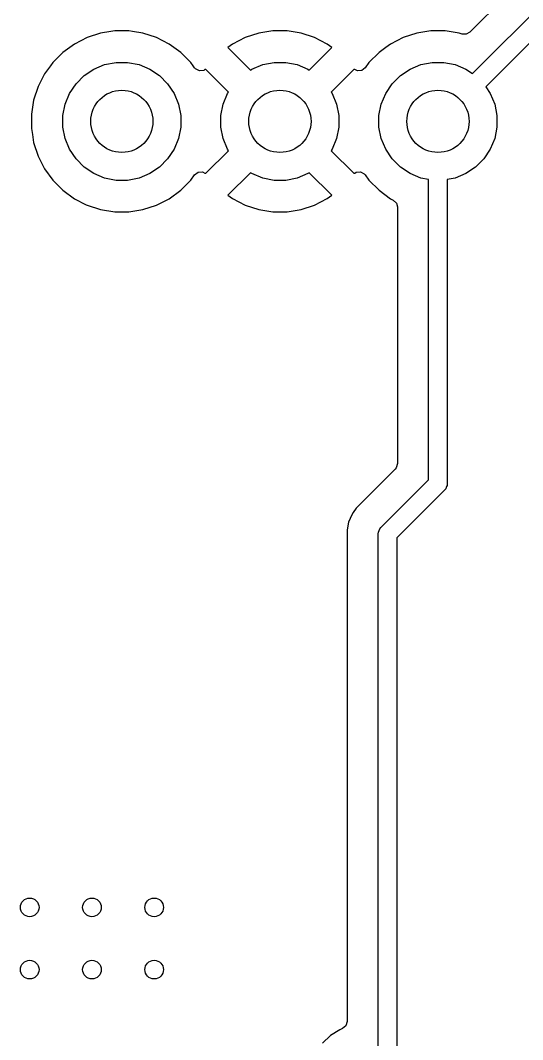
# Model space of a CAD drawing. Extents: x 103 to 241, y -131 to -73.
# Drawn here: x 150.85 to 158.92, y -109.12 to -92.75 of the extents above; entities that cross this region are included whole.
import ezdxf

# ---------------------------------------------------------------- set-up
doc = ezdxf.new("R2010")
doc.units = 0
doc.layers.add('BLACK', color=7, linetype='CONTINUOUS')

msp = doc.modelspace()

# ---------------------------------------------------------------- linework, layer by layer
at = {"layer": 'BLACK', "linetype": 'CONTINUOUS'}
for p, q in [((169.765327, -81.244726), (158.072496, -92.937556)), ((158.116243, -93.601624), (170.073934, -81.643934)), ((170.242132, -81.9), (158.328375, -93.813756)), ((152.13975, -92.952778), (151.922244, -93.02345)), ((152.139753, -92.952778), (152.13975, -92.952778)), ((152.303033, -92.926917), (152.139753, -92.952778)), ((152.365646, -92.917), (152.303033, -92.926917)), ((152.594354, -92.917), (152.365646, -92.917)), ((152.650826, -92.925944), (152.594354, -92.917)), ((152.820248, -92.952778), (152.650826, -92.925944)), ((153.037755, -93.02345), (152.820248, -92.952778)), ((154.679874, -92.953265), (154.462431, -93.023917)), ((154.679875, -92.953265), (154.679874, -92.953265)), ((154.905687, -92.9175), (154.679875, -92.953265)), ((155.134313, -92.9175), (154.905687, -92.9175)), ((155.360124, -92.953265), (155.134313, -92.9175)), ((155.577568, -93.023917), (155.360124, -92.953265)), ((157.21975, -92.952778), (157.002244, -93.02345)), ((157.219753, -92.952778), (157.21975, -92.952778)), ((157.383033, -92.926917), (157.219753, -92.952778)), ((157.445646, -92.917), (157.383033, -92.926917)), ((157.674354, -92.917), (157.445646, -92.917)), ((157.804138, -92.937556), (157.674354, -92.917)), ((157.900245, -92.952778), (157.804138, -92.937556)), ((157.946497, -92.967806), (157.900245, -92.952778)), ((158.011173, -92.971041), (157.946497, -92.967806)), ((158.072496, -92.937556), (158.011173, -92.971041)), ((151.644051, -93.181346), (151.533434, -93.261714)), ((151.718461, -93.127283), (151.644051, -93.181346)), ((151.922244, -93.02345), (151.718461, -93.127283)), ((153.241538, -93.127283), (153.037755, -93.02345)), ((153.426566, -93.261714), (153.241538, -93.127283)), ((154.1849, -93.181346), (154.184899, -93.181347)), ((154.184899, -93.181347), (154.548531, -93.544979)), ((154.258719, -93.127713), (154.1849, -93.181346)), ((154.462431, -93.023917), (154.258719, -93.127713)), ((155.491466, -93.544978), (155.855099, -93.181347)), ((155.781276, -93.127711), (155.577568, -93.023917)), ((155.855099, -93.181347), (155.781276, -93.127711)), ((156.724051, -93.181346), (156.613434, -93.261714)), ((156.798461, -93.127283), (156.724051, -93.181346)), ((157.002244, -93.02345), (156.798461, -93.127283)), ((151.533431, -93.261716), (151.371716, -93.423431)), ((151.533432, -93.261716), (151.533431, -93.261716)), ((151.533434, -93.261714), (151.533432, -93.261716)), ((153.588286, -93.423434), (153.426566, -93.261714)), ((156.613431, -93.261716), (156.451716, -93.423431)), ((156.613432, -93.261716), (156.613431, -93.261716)), ((156.613434, -93.261714), (156.613432, -93.261716)), ((151.333967, -93.475388), (151.237283, -93.608461)), ((151.371714, -93.423434), (151.333967, -93.475388)), ((151.371716, -93.423432), (151.371714, -93.423434)), ((151.371716, -93.423431), (151.371716, -93.423432)), ((152.030995, -93.52997), (152.203504, -93.458514)), ((152.203504, -93.458514), (152.386639, -93.422087)), ((152.386639, -93.422087), (152.573361, -93.422087)), ((152.573361, -93.422087), (152.756496, -93.458514)), ((152.756496, -93.458514), (152.929005, -93.52997)), ((153.626033, -93.475388), (153.588286, -93.423434)), ((153.64999, -93.508362), (153.626033, -93.475388)), ((153.663885, -93.524399), (153.64999, -93.508362)), ((154.570995, -93.52997), (154.743504, -93.458514)), ((154.743504, -93.458514), (154.926639, -93.422087)), ((154.926639, -93.422087), (155.113361, -93.422087)), ((155.113361, -93.422087), (155.296496, -93.458514)), ((155.296496, -93.458514), (155.469005, -93.52997)), ((156.390007, -93.508364), (156.334677, -93.55103)), ((156.451709, -93.42344), (156.390007, -93.508364)), ((156.451716, -93.423431), (156.451709, -93.42344)), ((157.110995, -93.52997), (157.283504, -93.458514)), ((157.283504, -93.458514), (157.466639, -93.422087)), ((157.466639, -93.422087), (157.653361, -93.422087)), ((157.653361, -93.422087), (157.836496, -93.458514)), ((157.836496, -93.458514), (158.009005, -93.52997)), ((151.237283, -93.608461), (151.13345, -93.812244)), ((151.743708, -93.76574), (151.87574, -93.633708)), ((151.87574, -93.633708), (152.030995, -93.52997)), ((152.929005, -93.52997), (153.08426, -93.633708)), ((153.08426, -93.633708), (153.216292, -93.76574)), ((153.725679, -93.557007), (153.663885, -93.524399)), ((153.795293, -93.551029), (153.725679, -93.557007)), ((153.81449, -93.536226), (153.795293, -93.551029)), ((153.831347, -93.534899), (153.81449, -93.536226)), ((154.194979, -93.898531), (153.831347, -93.534899)), ((154.548531, -93.544979), (154.570995, -93.52997)), ((155.469005, -93.52997), (155.491466, -93.544978)), ((156.208651, -93.534899), (155.845019, -93.89853)), ((156.22571, -93.536242), (156.208651, -93.534899)), ((156.265063, -93.557008), (156.22571, -93.536242)), ((156.334677, -93.55103), (156.265063, -93.557008)), ((156.823708, -93.76574), (156.95574, -93.633708)), ((156.95574, -93.633708), (157.110995, -93.52997)), ((158.009005, -93.52997), (158.116243, -93.601624)), ((151.13345, -93.812244), (151.062778, -94.02975)), ((151.63997, -93.920995), (151.743708, -93.76574)), ((153.216292, -93.76574), (153.32003, -93.920995)), ((156.71997, -93.920995), (156.823708, -93.76574)), ((158.328375, -93.813756), (158.40003, -93.920995)), ((151.568514, -94.093504), (151.63997, -93.920995)), ((153.32003, -93.920995), (153.391486, -94.093504)), ((154.108514, -94.093504), (154.17997, -93.920995)), ((154.17997, -93.920995), (154.194979, -93.898531)), ((155.845019, -93.89853), (155.86003, -93.920995)), ((155.86003, -93.920995), (155.931486, -94.093504)), ((156.648514, -94.093504), (156.71997, -93.920995)), ((158.40003, -93.920995), (158.471486, -94.093504)), ((151.062778, -94.029753), (151.039236, -94.178389)), ((151.062778, -94.02975), (151.062778, -94.029753)), ((151.532087, -94.276639), (151.568514, -94.093504)), ((153.391486, -94.093504), (153.427913, -94.276639)), ((154.072087, -94.276639), (154.108514, -94.093504)), ((155.931486, -94.093504), (155.967913, -94.276639)), ((156.612087, -94.276639), (156.648514, -94.093504)), ((158.471486, -94.093504), (158.507913, -94.276639)), ((151.039236, -94.178389), (151.027, -94.255646)), ((151.027, -94.255646), (151.027, -94.484354)), ((151.532087, -94.463361), (151.532087, -94.276639)), ((153.427913, -94.276639), (153.427913, -94.463361)), ((154.072087, -94.463361), (154.072087, -94.276639)), ((155.967913, -94.276639), (155.967913, -94.463361)), ((156.612087, -94.463361), (156.612087, -94.276639)), ((158.507913, -94.276639), (158.507913, -94.463361)), ((151.027, -94.484354), (151.042255, -94.580668)), ((151.568514, -94.646496), (151.532087, -94.463361)), ((153.427913, -94.463361), (153.391486, -94.646496)), ((154.108514, -94.646496), (154.072087, -94.463361)), ((155.967913, -94.463361), (155.931486, -94.646496)), ((156.648514, -94.646496), (156.612087, -94.463361)), ((158.507913, -94.463361), (158.471486, -94.646496)), ((151.042255, -94.580668), (151.062778, -94.710246)), ((151.63997, -94.819005), (151.568514, -94.646496)), ((153.391486, -94.646496), (153.32003, -94.819005)), ((154.17997, -94.819005), (154.108514, -94.646496)), ((155.931486, -94.646496), (155.86003, -94.819005)), ((156.71997, -94.819005), (156.648514, -94.646496)), ((158.471486, -94.646496), (158.40003, -94.819005)), ((151.062778, -94.710246), (151.062778, -94.710249)), ((151.062778, -94.710249), (151.13345, -94.927755)), ((151.743708, -94.97426), (151.63997, -94.819005)), ((153.32003, -94.819005), (153.216292, -94.97426)), ((154.194978, -94.841467), (154.17997, -94.819005)), ((155.86003, -94.819005), (155.84502, -94.841468)), ((156.823708, -94.97426), (156.71997, -94.819005)), ((158.40003, -94.819005), (158.296292, -94.97426)), ((151.13345, -94.927755), (151.237283, -95.131538)), ((151.87574, -95.106292), (151.743708, -94.97426)), ((153.216292, -94.97426), (153.08426, -95.106292)), ((153.831347, -95.205099), (154.194978, -94.841467)), ((155.84502, -94.841468), (156.208651, -95.205099)), ((156.95574, -95.106292), (156.823708, -94.97426)), ((158.296292, -94.97426), (158.16426, -95.106292)), ((151.237283, -95.131538), (151.371714, -95.316566)), ((152.030995, -95.21003), (151.87574, -95.106292)), ((153.08426, -95.106292), (152.929005, -95.21003)), ((157.110995, -95.21003), (156.95574, -95.106292)), ((158.16426, -95.106292), (158.009005, -95.21003)), ((152.203504, -95.281486), (152.030995, -95.21003)), ((152.386639, -95.317913), (152.203504, -95.281486)), ((152.756496, -95.281486), (152.573361, -95.317913)), ((152.929005, -95.21003), (152.756496, -95.281486)), ((153.588286, -95.316566), (153.649991, -95.231635)), ((153.649991, -95.231635), (153.705321, -95.18897)), ((153.705321, -95.18897), (153.774934, -95.182991)), ((153.774934, -95.182991), (153.81429, -95.203756)), ((153.81429, -95.203756), (153.831347, -95.205099)), ((154.54853, -95.19502), (154.184899, -95.558651)), ((154.570995, -95.21003), (154.54853, -95.19502)), ((154.743504, -95.281486), (154.570995, -95.21003)), ((154.926639, -95.317913), (154.743504, -95.281486)), ((155.296496, -95.281486), (155.113361, -95.317913)), ((155.469005, -95.21003), (155.296496, -95.281486)), ((155.491467, -95.19502), (155.469005, -95.21003)), ((155.855098, -95.558651), (155.491467, -95.19502)), ((156.208651, -95.205099), (156.225503, -95.203772)), ((156.225503, -95.203772), (156.244699, -95.18897)), ((156.244699, -95.18897), (156.314312, -95.182989)), ((156.314312, -95.182989), (156.376107, -95.215594)), ((156.376107, -95.215594), (156.390007, -95.231634)), ((156.390007, -95.231634), (156.390317, -95.232061)), ((156.390317, -95.232061), (156.451714, -95.316566)), ((157.283504, -95.281486), (157.110995, -95.21003)), ((157.41, -95.306647), (157.283504, -95.281486)), ((157.41, -100.127868), (157.41, -95.306647)), ((157.836496, -95.281486), (157.71, -95.306647)), ((157.71, -95.306647), (157.71, -100.19)), ((158.009005, -95.21003), (157.836496, -95.281486)), ((151.371714, -95.316566), (151.533434, -95.478286)), ((151.533434, -95.478286), (151.718462, -95.612717)), ((152.573361, -95.317913), (152.386639, -95.317913)), ((153.241538, -95.612717), (153.426566, -95.478286)), ((153.426566, -95.478286), (153.588286, -95.316566)), ((155.113361, -95.317913), (154.926639, -95.317913)), ((156.451714, -95.316566), (156.613434, -95.478286)), ((156.613434, -95.478286), (156.798462, -95.612717)), ((151.718462, -95.612717), (151.908207, -95.709397)), ((153.037758, -95.716548), (153.241538, -95.612717)), ((154.184899, -95.558651), (154.258725, -95.612288)), ((154.258725, -95.612288), (154.258731, -95.612292)), ((154.258731, -95.612292), (154.462431, -95.716082)), ((155.577568, -95.716082), (155.781276, -95.612288)), ((155.781276, -95.612288), (155.855098, -95.558651)), ((156.798462, -95.612717), (156.841795, -95.634796)), ((156.841795, -95.634796), (156.89259, -95.682768)), ((151.908207, -95.709397), (151.922244, -95.716549)), ((151.922244, -95.716549), (152.139751, -95.787221)), ((152.139751, -95.787221), (152.139752, -95.787221)), ((152.139752, -95.787221), (152.139755, -95.787222)), ((152.139755, -95.787222), (152.365646, -95.823)), ((152.594354, -95.823), (152.820245, -95.787222)), ((152.820245, -95.787222), (152.820248, -95.787221)), ((152.820248, -95.787221), (152.820249, -95.787221)), ((152.820249, -95.787221), (153.037755, -95.716549)), ((153.037755, -95.716549), (153.037755, -95.716548)), ((153.037755, -95.716548), (153.037758, -95.716548)), ((154.462431, -95.716082), (154.679875, -95.786734)), ((154.679875, -95.786734), (154.905687, -95.8225)), ((155.134313, -95.8225), (155.360124, -95.786734)), ((155.360124, -95.786734), (155.360125, -95.786734)), ((155.360125, -95.786734), (155.577568, -95.716082)), ((156.89259, -95.682768), (156.9095, -95.74528)), ((156.9095, -95.74528), (156.9095, -99.869191)), ((152.365646, -95.823), (152.365647, -95.823)), ((152.365647, -95.823), (152.594353, -95.823)), ((152.594353, -95.823), (152.594354, -95.823)), ((154.905687, -95.8225), (155.134313, -95.8225)), ((156.9095, -99.869191), (156.889815, -99.93623)), ((156.873181, -99.956872), (156.244727, -100.585325)), ((156.889815, -99.93623), (156.873181, -99.956872)), ((156.643934, -100.893934), (157.41, -100.127868)), ((157.707118, -100.219264), (157.699355, -100.238006)), ((157.71, -100.19), (157.707118, -100.219264)), ((157.666066, -100.296066), (156.9, -101.062132)), ((157.684721, -100.273335), (157.666066, -100.296066)), ((157.699355, -100.238006), (157.684721, -100.273335)), ((156.173534, -100.691874), (156.124499, -100.810255)), ((156.197066, -100.656656), (156.173534, -100.691874)), ((156.244724, -100.585328), (156.197065, -100.656655)), ((156.197065, -100.656655), (156.197066, -100.656656)), ((156.244727, -100.585325), (156.244724, -100.585328)), ((156.124497, -100.810261), (156.0995, -100.935928)), ((156.124499, -100.810255), (156.124497, -100.810261)), ((156.0995, -100.935928), (156.0995, -108.836267)), ((156.6, -101), (156.602882, -100.970736)), ((156.6, -109.4), (156.6, -101)), ((156.602882, -100.970736), (156.613265, -100.945671)), ((156.613265, -100.945671), (156.625279, -100.916665)), ((156.625279, -100.916665), (156.643934, -100.893934)), ((156.9, -101.062132), (156.9, -109.4)), ((156.079815, -108.903306), (156.027011, -108.949061)), ((156.0995, -108.836267), (156.079815, -108.903306)), ((155.831342, -109.057289), (155.707289, -109.181342)), ((155.980663, -108.965187), (155.831342, -109.057289)), ((155.980671, -108.965184), (155.980663, -108.965187)), ((156.014506, -108.953972), (155.980671, -108.965184)), ((156.027011, -108.949061), (156.014506, -108.953972))]:
    msp.add_line(p, q, dxfattribs=at)
at = {"layer": 'BLACK'}
for centre, radius in [((152.48, -94.37), 0.5), ((155.02, -94.37), 0.5), ((157.56, -94.37), 0.5), ((151, -107), 0.15), ((152, -107), 0.15), ((153, -107), 0.15), ((151, -108), 0.15), ((152, -108), 0.15), ((153, -108), 0.15)]:
    msp.add_circle(centre, radius, dxfattribs=at)

doc.saveas('drawing.dxf')
